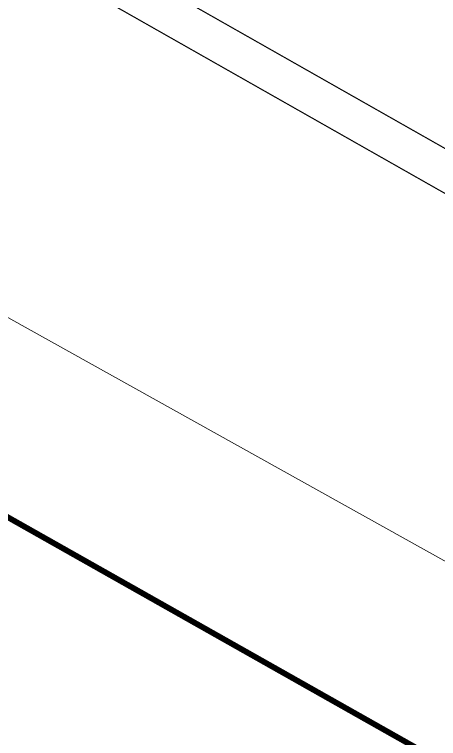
# Model space of a CAD drawing. Header units: inches. Extents: x 350994 to 353538, y 1581369 to 1583842.
# Drawn here: x 351664.32 to 351671.66, y 1583620 to 1583632.56 of the extents above; entities that cross this region are included whole.
import ezdxf

# ---------------------------------------------------------------- set-up
doc = ezdxf.new("R2010")
doc.units = ezdxf.units.IN
doc.header["$MEASUREMENT"] = 0
doc.linetypes.add('1', pattern=[0])
doc.linetypes.add('DASHDOTX2', pattern=[2, 1, -0.5, 0, -0.5])
for name, color, linetype in [('CULVERT', 255, '1'), ('EP TF', 5, 'Continuous'), ("ROAD'S", 1, '1')]:
    doc.layers.add(name, color=color, linetype=linetype)
doc.styles.get("Standard").update_dxf_attribs({"font": 'arial.ttf'})
doc.linetypes.add('SILT_FENCE', pattern='A,0.5,-0.2,["EP",Standard,S=0.1,R=0,X=-0.1,Y=-0.05],-0.2', length=0.9)

msp = doc.modelspace()

# ---------------------------------------------------------------- linework, layer by layer
at = {"layer": 'CULVERT', "color": 250, "linetype": 'DASHDOTX2', "lineweight": 5, "ltscale": 2, "const_width": 0.02}
for points, elevation in [([(351543.821, 1583701.404), (351622.658, 1583658), (351660.106, 1583636.865), (351701.075, 1583613.586)], 89.575), ([(351543.486, 1583700.814), (351622.403, 1583657.366), (351659.851, 1583636.23), (351701.736, 1583612.431)], 89.644)]:
    msp.add_lwpolyline(points, dxfattribs=dict(at, elevation=elevation))
at = {"layer": 'EP TF', "color": 252, "linetype": 'SILT_FENCE', "lineweight": 5, "ltscale": 6, "elevation": 90.11}
msp.add_lwpolyline([(351516.056, 1583709.891), (351544.392, 1583694.56), (351591.964, 1583667.624), (351758.841, 1583574.481)], dxfattribs=at)
at = {"layer": "ROAD'S", "lineweight": 5, "const_width": 0.1}
msp.add_lwpolyline([(351710.842, 1583629.915), (351698.825, 1583604.262), (351587.502, 1583667.216), (351587.502, 1583667.216)], dxfattribs=at)

doc.saveas('drawing.dxf')
